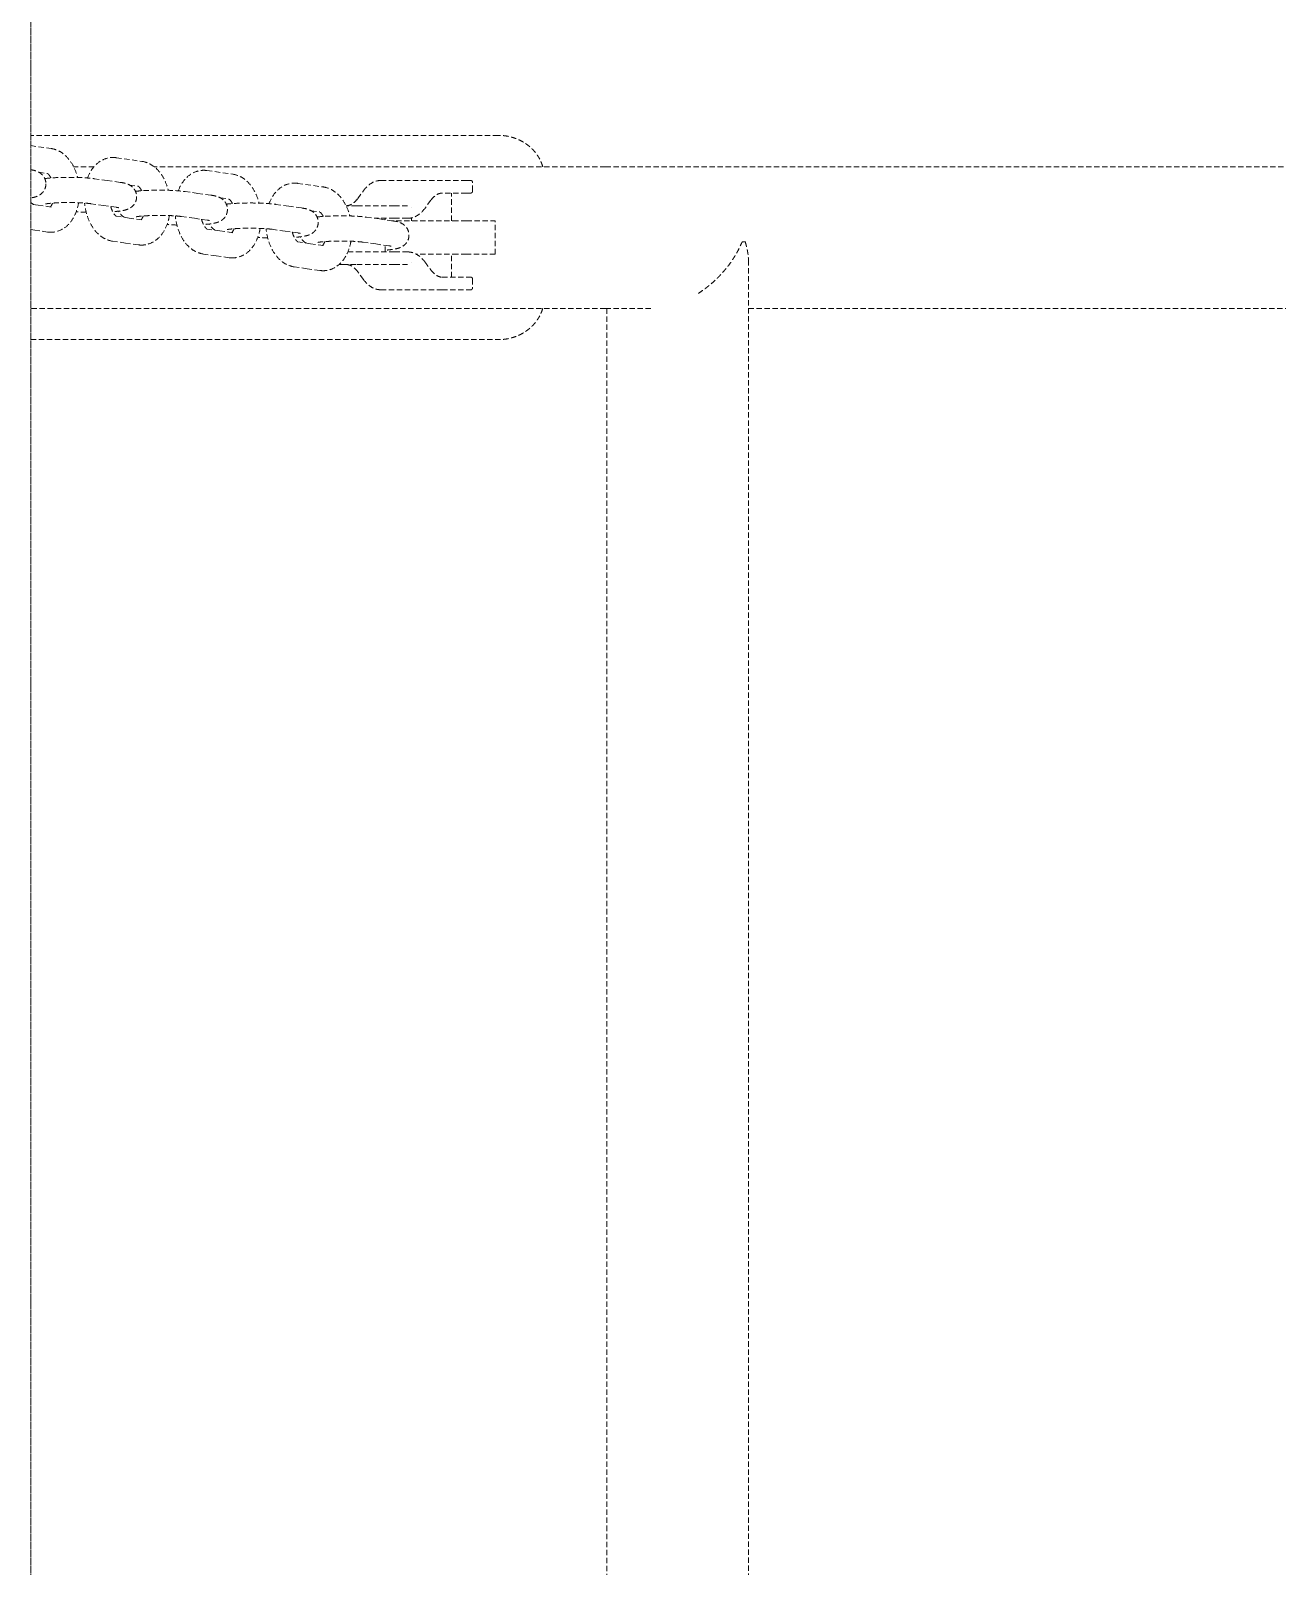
# Model space of a CAD drawing. Header units: millimetres. Extents: x -4151 to 3726, y -2931 to 1353.
# Drawn here: x 155.7 to 452.2, y -227.9 to 137.4 of the extents above; entities that cross this region are included whole.
import ezdxf

# ---------------------------------------------------------------- set-up
doc = ezdxf.new("R2010")
doc.units = ezdxf.units.MM
doc.linetypes.add('HIDDEN', pattern=[1.905, 1.27, -0.635])
doc.layers.add('DIKOM_ОБЪЕКТ', color=7, linetype='Continuous')

msp = doc.modelspace()

# ---------------------------------------------------------------- linework, layer by layer
at = {"layer": 'DIKOM_ОБЪЕКТ', "color": 7, "linetype": 'HIDDEN', "lineweight": 15}
for p, q in [((155.68, -1107.751), (155.68, 816.142)), ((155.68, 816.142), (155.68, -1169.469))]:
    msp.add_line(p, q, dxfattribs=at)
at = {"layer": 'DIKOM_ОБЪЕКТ', "color": 7, "linetype": 'HIDDEN', "lineweight": 15, "extrusion": (1, -3.44509e-16, -2.22045e-16)}
for p, q in [((155.68, 110.049), (160.54, 109.362)), ((176.005, 107.178), (182.132, 106.312)), ((157.639, 103.713), (159.701, 103.421)), ((170.744, 105.045), (165.871, 105.045)), ((292.428, 105.045), (185.035, 105.045)), ((197.597, 104.128), (203.724, 103.262)), ((292.428, 105.045), (637.9, 105.045)), ((173.87, 101.748), (170.806, 102.181)), ((176.933, 101.315), (173.87, 101.748)), ((179.231, 100.662), (181.293, 100.371)), ((195.462, 98.698), (192.398, 99.13)), ((198.525, 98.265), (195.462, 98.698)), ((219.189, 101.077), (225.316, 100.212)), ((233.478, 97.481), (234.84, 99.322)), ((255.808, 92.195), (255.808, 98.761)), ((260.774, 99.261), (260.774, 101.261)), ((157.476, 95.872), (155.68, 96.126)), ((160.54, 95.439), (157.476, 95.872)), ((173.03, 95.807), (169.967, 96.24)), ((176.094, 95.374), (173.03, 95.807)), ((200.823, 97.612), (202.885, 97.321)), ((217.054, 95.648), (213.991, 96.08)), ((220.117, 95.215), (217.054, 95.648)), ((246.245, 95.302), (246.245, 95.302)), ((250.86, 97.04), (249.498, 95.199)), ((179.068, 92.822), (176.048, 93.248)), ((182.132, 92.389), (179.068, 92.822)), ((194.623, 92.757), (191.559, 93.189)), ((197.686, 92.324), (194.623, 92.757)), ((222.415, 94.562), (224.477, 94.271)), ((238.646, 92.597), (235.583, 93.03)), ((241.709, 92.165), (238.646, 92.597)), ((239.983, 92.409), (239.983, 92.761)), ((246.245, 92.195), (246.245, 92.857)), ((266.178, 84.195), (266.178, 92.195)), ((156.637, 89.931), (155.68, 90.066)), ((159.701, 89.498), (156.637, 89.931)), ((200.661, 89.772), (197.64, 90.198)), ((203.724, 89.339), (200.661, 89.772)), ((216.215, 89.707), (213.151, 90.139)), ((219.278, 89.274), (216.215, 89.707)), ((178.229, 86.881), (175.166, 87.313)), ((181.293, 86.448), (178.229, 86.881)), ((199.821, 83.831), (196.758, 84.263)), ((222.253, 86.721), (219.232, 87.148)), ((225.316, 86.289), (222.253, 86.721)), ((237.807, 86.656), (234.743, 87.089)), ((240.87, 86.224), (237.807, 86.656)), ((239.983, 84.761), (239.983, 86.349)), ((255.808, 78.761), (255.808, 84.195)), ((202.885, 83.398), (199.821, 83.831)), ((221.413, 80.78), (218.35, 81.213)), ((224.477, 80.348), (221.413, 80.78)), ((246.245, 82.22), (246.245, 82.22)), ((234.84, 78.199), (233.478, 80.04)), ((260.774, 78.261), (260.774, 76.261)), ((292.428, 71.345), (155.68, 71.345)), ((292.428, 71.345), (303.551, 71.345)), ((326.446, 71.345), (637.9, 71.345))]:
    msp.add_line(p, q, dxfattribs=at)
at = {"layer": 'DIKOM_ОБЪЕКТ', "color": 7, "linetype": 'HIDDEN', "lineweight": 15}
for points, weights in [([(266.883, 112.495), (249.8, 112.495), (209.35, 112.495), (155.68, 112.495)], [0.94442852916, 0.846283605446, 0.831827776646, 0.901061042759]), ([(257.21, 92.195), (252.488, 92.195), (247.014, 92.195), (241.492, 92.195)], [1, 0.905010043138, 0.853296846826, 0.844860411063]), ([(259.375, 92.195), (258.726, 92.195), (258, 92.195), (257.21, 92.195)], [1, 0.994004600179, 0.994004600179, 1]), ([(155.68, 63.895), (209.35, 63.895), (249.8, 63.895), (266.883, 63.895)], [0.901061042756, 0.831827776647, 0.846283605448, 0.94442852916])]:
    msp.add_rational_spline(points, weights, degree=3, dxfattribs=at)
for points, knots in [([(277.49, 105.045), (277.443, 105.208), (277.392, 105.371), (277.279, 105.696), (277.217, 105.858), (277.118, 106.1), (277.067, 106.22), (277.013, 106.34), (276.976, 106.42), (276.957, 106.461), (276.795, 106.8), (276.633, 107.099), (276.364, 107.539), (276.269, 107.684), (276.121, 107.9), (276.045, 108.007), (275.954, 108.131), (275.914, 108.183), (275.888, 108.218), (275.873, 108.237), (275.66, 108.515), (275.442, 108.772), (275.088, 109.147), (274.966, 109.271), (274.777, 109.453), (274.68, 109.543), (274.565, 109.647), (274.515, 109.691), (274.482, 109.721), (274.463, 109.737), (274.204, 109.962), (273.942, 110.169), (273.522, 110.469), (273.378, 110.567), (273.155, 110.711), (273.042, 110.782), (272.907, 110.864), (272.839, 110.904), (272.809, 110.921), (272.79, 110.932), (272.778, 110.939), (272.504, 111.097), (272.217, 111.249), (271.752, 111.466), (271.591, 111.537), (271.343, 111.639), (271.217, 111.69), (271.066, 111.747), (270.989, 111.775), (270.957, 111.787), (270.935, 111.795), (270.922, 111.799), (270.767, 111.854), (270.612, 111.907), (270.366, 111.983), (270.239, 112.021), (270.086, 112.064), (270.007, 112.085), (269.968, 112.096), (269.951, 112.1), (269.939, 112.103), (269.931, 112.105), (269.809, 112.137), (269.666, 112.173), (269.415, 112.228), (269.326, 112.247), (269.182, 112.276), (269.108, 112.29), (269.018, 112.306), (268.978, 112.313), (268.952, 112.318), (268.94, 112.32), (268.688, 112.363), (268.485, 112.391), (268.231, 112.421), (268.155, 112.429), (268.054, 112.439), (268.006, 112.444), (267.956, 112.448), (267.933, 112.45), (267.921, 112.451), (267.917, 112.451), (267.913, 112.452), (267.913, 112.452), (267.525, 112.485), (267.183, 112.495), (266.883, 112.495)], [0.15656836, 0.15656836, 0.15656836, 0.15656836, 0.1875, 0.1875, 0.21875, 0.21875, 0.234375, 0.2421875, 0.2421875, 0.25, 0.25, 0.3125, 0.3125, 0.34375, 0.34375, 0.359375, 0.3671875, 0.37109375, 0.37109375, 0.375, 0.375, 0.4375, 0.4375, 0.46875, 0.46875, 0.484375, 0.4921875, 0.49609375, 0.49609375, 0.5, 0.5, 0.5625, 0.5625, 0.59375, 0.59375, 0.609375, 0.6171875, 0.62109375, 0.62304688, 0.62304688, 0.625, 0.625, 0.6875, 0.6875, 0.71875, 0.71875, 0.734375, 0.7421875, 0.74609375, 0.74804688, 0.74804688, 0.75, 0.75, 0.78125, 0.78125, 0.796875, 0.8046875, 0.80859375, 0.81054688, 0.81152344, 0.81152344, 0.8125, 0.8125, 0.84375, 0.84375, 0.859375, 0.859375, 0.8671875, 0.87109375, 0.87304688, 0.87304688, 0.875, 0.875, 0.90625, 0.90625, 0.921875, 0.921875, 0.9296875, 0.93359375, 0.93554688, 0.93652344, 0.93701172, 0.93701172, 0.9375, 0.9375, 1, 1, 1, 1]), ([(160.54, 109.362), (161.238, 109.264), (161.922, 109.028), (163.184, 108.338), (163.773, 107.87), (164.849, 106.737), (165.337, 106.046), (166.171, 104.496), (166.517, 103.615), (166.79, 102.623), (166.809, 102.55), (166.828, 102.475)], [0, 0, 0, 0, 2.4801856, 2.4801856, 5.0459819, 5.0459819, 7.8173407, 7.8173407, 10.7323747, 10.7323747, 10.9655796, 10.9655796, 10.9655796, 10.9655796]), ([(169.193, 102.351), (169.507, 103.19), (169.919, 103.972), (170.935, 105.329), (171.553, 105.92), (172.916, 106.774), (173.669, 107.06), (174.564, 107.192), (174.689, 107.206), (174.814, 107.216)], [19.3924898, 19.3924898, 19.3924898, 19.3924898, 22.2997922, 22.2997922, 25.2116654, 25.2116654, 27.9506419, 27.9506419, 28.3932659, 28.3932659, 28.3932659, 28.3932659]), ([(182.132, 106.312), (182.83, 106.214), (183.514, 105.978), (184.776, 105.287), (185.365, 104.82), (186.441, 103.686), (186.929, 102.996), (187.763, 101.446), (188.109, 100.565), (188.382, 99.573), (188.401, 99.499), (188.42, 99.425)], [0, 0, 0, 0, 2.4801856, 2.4801856, 5.0459819, 5.0459819, 7.8173407, 7.8173407, 10.7323747, 10.7323747, 10.9655796, 10.9655796, 10.9655796, 10.9655796]), ([(155.68, 104.315), (156.177, 104.238), (156.614, 104.146), (157.371, 103.859), (157.673, 103.716), (158.242, 103.307), (158.508, 103.051), (158.901, 102.498), (159.047, 102.209), (159.243, 101.603), (159.294, 101.279), (159.294, 100.96)], [0.5266342, 0.5266342, 0.5266342, 0.5266342, 2.9162246, 2.9162246, 4.2179582, 4.2179582, 5.3812842, 5.3812842, 6.3688412, 6.3688412, 7.3551184, 7.3551184, 7.3551184, 7.3551184]), ([(159.024, 102.222), (159.704, 102.307), (160.503, 102.373), (162.169, 102.463), (163.043, 102.491), (164.756, 102.512), (165.616, 102.506), (167.242, 102.466), (168.029, 102.432), (169.511, 102.332), (170.209, 102.265), (170.806, 102.181)], [7.8137607, 7.8137607, 7.8137607, 7.8137607, 10.7215328, 10.7215328, 13.3759604, 13.3759604, 15.8906283, 15.8906283, 18.3751961, 18.3751961, 21.0705402, 21.0705402, 21.0705402, 21.0705402]), ([(160.503, 102.365), (160.435, 102.497), (160.365, 102.619), (160.148, 102.959), (160.001, 103.136), (159.779, 103.352), (159.699, 103.404), (159.662, 103.425), (159.66, 103.426), (159.658, 103.428)], [11.3941892, 11.3941892, 11.3941892, 11.3941892, 11.9736935, 11.9736935, 13.2025441, 13.2025441, 14.3403717, 14.3403717, 14.4247139, 14.4247139, 14.4247139, 14.4247139]), ([(190.785, 99.301), (191.099, 100.14), (191.511, 100.922), (192.527, 102.279), (193.146, 102.87), (194.508, 103.723), (195.261, 104.01), (196.156, 104.142), (196.281, 104.156), (196.406, 104.166)], [19.3924898, 19.3924898, 19.3924898, 19.3924898, 22.2997922, 22.2997922, 25.2116654, 25.2116654, 27.9506419, 27.9506419, 28.3932659, 28.3932659, 28.3932659, 28.3932659]), ([(203.724, 103.262), (204.422, 103.164), (205.106, 102.928), (206.368, 102.237), (206.957, 101.77), (208.033, 100.636), (208.521, 99.945), (209.355, 98.396), (209.701, 97.515), (209.974, 96.523), (209.993, 96.449), (210.013, 96.375)], [0, 0, 0, 0, 2.4801856, 2.4801856, 5.0459819, 5.0459819, 7.8173407, 7.8173407, 10.7323747, 10.7323747, 10.9655796, 10.9655796, 10.9655796, 10.9655796]), ([(159.294, 100.96), (159.294, 100.618), (159.236, 100.272), (159.014, 99.631), (158.847, 99.327), (158.445, 98.806), (158.204, 98.583), (157.733, 98.247), (157.501, 98.126), (157.06, 97.935), (156.847, 97.866), (156.328, 97.723), (156.017, 97.659), (155.68, 97.605)], [0, 0, 0, 0, 1.0528055, 1.0528055, 2.1057908, 2.1057908, 3.1539721, 3.1539721, 4.1462477, 4.1462477, 5.2247031, 5.2247031, 6.8341168, 6.8341168, 6.8341168, 6.8341168]), ([(176.933, 101.315), (177.58, 101.224), (178.098, 101.136), (178.963, 100.809), (179.265, 100.666), (179.834, 100.257), (180.1, 100), (180.493, 99.448), (180.64, 99.159), (180.835, 98.553), (180.886, 98.229), (180.886, 97.909)], [0, 0, 0, 0, 2.9162246, 2.9162246, 4.2179582, 4.2179582, 5.3812842, 5.3812842, 6.3688412, 6.3688412, 7.3551184, 7.3551184, 7.3551184, 7.3551184]), ([(180.616, 99.172), (181.296, 99.257), (182.095, 99.323), (183.761, 99.413), (184.635, 99.441), (186.348, 99.461), (187.208, 99.456), (188.834, 99.416), (189.621, 99.382), (191.103, 99.282), (191.801, 99.215), (192.398, 99.13)], [7.8137607, 7.8137607, 7.8137607, 7.8137607, 10.7215328, 10.7215328, 13.3759604, 13.3759604, 15.8906283, 15.8906283, 18.3751961, 18.3751961, 21.0705402, 21.0705402, 21.0705402, 21.0705402]), ([(182.095, 99.314), (182.027, 99.447), (181.957, 99.569), (181.74, 99.909), (181.593, 100.085), (181.371, 100.302), (181.291, 100.354), (181.254, 100.375), (181.252, 100.376), (181.25, 100.377)], [11.3941892, 11.3941892, 11.3941892, 11.3941892, 11.9736935, 11.9736935, 13.2025441, 13.2025441, 14.3403717, 14.3403717, 14.4247139, 14.4247139, 14.4247139, 14.4247139]), ([(212.378, 96.251), (212.691, 97.09), (213.103, 97.871), (214.119, 99.229), (214.738, 99.82), (216.1, 100.673), (216.853, 100.96), (217.748, 101.092), (217.873, 101.106), (217.998, 101.116)], [19.3924898, 19.3924898, 19.3924898, 19.3924898, 22.2997922, 22.2997922, 25.2116654, 25.2116654, 27.9506419, 27.9506419, 28.3932659, 28.3932659, 28.3932659, 28.3932659]), ([(225.316, 100.212), (226.014, 100.113), (226.698, 99.878), (227.96, 99.187), (228.549, 98.72), (229.625, 97.586), (230.113, 96.895), (230.947, 95.346), (231.293, 94.465), (231.566, 93.473), (231.586, 93.399), (231.605, 93.325)], [0, 0, 0, 0, 2.4801856, 2.4801856, 5.0459819, 5.0459819, 7.8173407, 7.8173407, 10.7323747, 10.7323747, 10.9655796, 10.9655796, 10.9655796, 10.9655796]), ([(234.84, 99.322), (235.306, 99.951), (235.819, 100.474), (236.913, 101.268), (237.499, 101.542), (238.407, 101.73), (238.689, 101.761), (239, 101.761)], [0, 0, 0, 0, 3.238531, 3.238531, 6.5120521, 6.5120521, 7.9066478, 7.9066478, 7.9066478, 7.9066478]), ([(253.538, 98.761), (253.538, 98.761), (253.538, 98.761), (253.537, 98.761), (253.537, 98.761), (253.535, 98.761), (253.534, 98.761), (253.529, 98.761), (253.526, 98.761), (253.511, 98.76), (253.5, 98.76), (253.452, 98.759), (253.414, 98.756), (253.253, 98.742), (253.116, 98.717), (252.596, 98.572), (252.182, 98.356), (251.468, 97.771), (251.153, 97.436), (250.86, 97.04)], [0, 0, 0, 0, 0.0013282, 0.0013282, 0.0053129, 0.0053129, 0.017267, 0.017267, 0.0531296, 0.0531296, 0.160723, 0.160723, 0.4836097, 0.4836097, 1.4536242, 1.4536242, 4.0350586, 4.0350586, 6.1501616, 6.1501616, 6.1501616, 6.1501616]), ([(260.273, 101.761), (260.273, 101.761), (260.248, 101.761), (260.07, 101.761), (259.773, 101.761), (259.332, 101.761)], [0.65329471, 0.65329471, 0.65329471, 0.65329471, 0.75, 0.75, 1, 1, 1, 1]), ([(260.261, 98.761), (260.249, 98.761), (260.228, 98.761), (260.134, 98.761), (260.028, 98.761), (259.737, 98.761), (259.553, 98.761), (259.332, 98.761)], [0.6918928, 0.6918928, 0.6918928, 0.6918928, 0.75, 0.75, 0.875, 0.875, 1, 1, 1, 1]), ([(260.273, 101.761), (260.304, 101.761), (260.335, 101.76), (260.411, 101.754), (260.456, 101.748), (260.531, 101.727), (260.562, 101.716), (260.624, 101.682), (260.655, 101.657), (260.708, 101.593), (260.728, 101.552), (260.767, 101.431), (260.773, 101.345), (260.773, 101.261)], [0, 0, 0, 0, 0.09260343, 0.09260343, 0.22828386, 0.22828386, 0.32525275, 0.32525275, 0.44062815, 0.44062815, 0.57295062, 0.57295062, 0.82491696, 0.82491696, 0.82491696, 0.82491696]), ([(260.773, 99.261), (260.773, 99.18), (260.768, 99.099), (260.732, 98.978), (260.712, 98.935), (260.659, 98.868), (260.627, 98.841), (260.565, 98.807), (260.534, 98.795), (260.46, 98.774), (260.416, 98.768), (260.339, 98.762), (260.306, 98.761), (260.273, 98.761)], [0, 0, 0, 0, 0.24038268, 0.24038268, 0.37737435, 0.37737435, 0.49684976, 0.49684976, 0.59324469, 0.59324469, 0.72705771, 0.72705771, 0.82498011, 0.82498011, 0.82498011, 0.82498011]), ([(156.415, 96.022), (156.305, 96.084), (156.192, 96.154), (155.944, 96.332), (155.808, 96.447), (155.68, 96.575)], [3.7332587, 3.7332587, 3.7332587, 3.7332587, 4.2179582, 4.2179582, 4.8092528, 4.8092528, 4.8092528, 4.8092528]), ([(169.967, 96.24), (169.705, 96.277), (169.369, 96.314), (168.567, 96.385), (168.079, 96.417), (166.975, 96.471), (166.336, 96.49), (165.013, 96.51), (164.311, 96.509), (162.956, 96.485), (162.286, 96.461), (161.087, 96.395), (160.538, 96.353), (159.888, 96.284), (159.702, 96.261), (159.403, 96.218), (159.282, 96.198), (159.114, 96.167), (159.057, 96.154), (159.017, 96.144), (159.01, 96.142), (159.01, 96.142)], [0, 0, 0, 0, 1.5492418, 1.5492418, 3.2829046, 3.2829046, 5.2427362, 5.2427362, 7.2947144, 7.2947144, 9.3710418, 9.3710418, 11.4143633, 11.4143633, 12.3573523, 12.3573523, 13.1961603, 13.1961603, 13.8975251, 13.8975251, 14.2080886, 14.2080886, 14.2080886, 14.2080886]), ([(160.343, 95.467), (160.37, 95.493), (160.402, 95.529), (160.529, 95.687), (160.645, 95.866), (160.795, 96.185), (160.835, 96.277), (160.873, 96.375)], [2.539784, 2.539784, 2.539784, 2.539784, 3.0423176, 3.0423176, 4.2635576, 4.2635576, 4.7033295, 4.7033295, 4.7033295, 4.7033295]), ([(167.084, 96.463), (166.955, 95.721), (166.764, 95.001), (166.2, 93.488), (165.787, 92.705), (164.77, 91.347), (164.152, 90.756), (162.79, 89.902), (162.036, 89.616), (161.142, 89.484), (161.017, 89.47), (160.891, 89.46)], [17.0602578, 17.0602578, 17.0602578, 17.0602578, 19.3874909, 19.3874909, 22.2997922, 22.2997922, 25.2116654, 25.2116654, 27.9506419, 27.9506419, 28.3932659, 28.3932659, 28.3932659, 28.3932659]), ([(175.166, 87.313), (174.468, 87.412), (173.784, 87.648), (172.522, 88.338), (171.933, 88.806), (170.857, 89.939), (170.369, 90.63), (169.535, 92.179), (169.188, 93.061), (168.723, 94.754), (168.574, 95.569), (168.493, 96.387)], [0, 0, 0, 0, 2.4801856, 2.4801856, 5.0459819, 5.0459819, 7.8173407, 7.8173407, 10.7323747, 10.7323747, 13.1925609, 13.1925609, 13.1925609, 13.1925609]), ([(174.722, 95.568), (174.789, 95.323), (174.867, 95.089), (175.09, 94.516), (175.252, 94.197), (175.557, 93.717), (175.705, 93.54), (175.927, 93.323), (176.006, 93.272), (176.056, 93.244), (176.063, 93.241), (176.063, 93.241)], [9.8433542, 9.8433542, 9.8433542, 9.8433542, 10.6464197, 10.6464197, 11.9736935, 11.9736935, 13.2025441, 13.2025441, 14.3403717, 14.3403717, 14.8209524, 14.8209524, 14.8209524, 14.8209524]), ([(180.886, 97.909), (180.886, 97.568), (180.828, 97.222), (180.606, 96.581), (180.439, 96.277), (180.037, 95.756), (179.796, 95.533), (179.325, 95.197), (179.093, 95.076), (178.652, 94.885), (178.439, 94.816), (177.798, 94.639), (177.364, 94.563), (176.37, 94.426), (175.809, 94.37), (175.196, 94.324)], [0, 0, 0, 0, 1.0528055, 1.0528055, 2.1057908, 2.1057908, 3.1539721, 3.1539721, 4.1462477, 4.1462477, 5.2247031, 5.2247031, 7.4660894, 7.4660894, 9.6585107, 9.6585107, 9.6585107, 9.6585107]), ([(176.636, 95.276), (176.636, 95.276), (176.624, 95.28), (176.56, 95.295), (176.482, 95.311), (176.301, 95.343), (176.203, 95.359), (176.094, 95.374)], [4.4712998, 4.4712998, 4.4712998, 4.4712998, 4.891662, 4.891662, 5.6901649, 5.6901649, 6.338494, 6.338494, 6.338494, 6.338494]), ([(198.525, 98.265), (199.172, 98.174), (199.69, 98.086), (200.555, 97.759), (200.857, 97.616), (201.426, 97.207), (201.692, 96.95), (202.085, 96.398), (202.232, 96.109), (202.427, 95.503), (202.478, 95.179), (202.478, 94.859)], [0, 0, 0, 0, 2.9162246, 2.9162246, 4.2179582, 4.2179582, 5.3812842, 5.3812842, 6.3688412, 6.3688412, 7.3551184, 7.3551184, 7.3551184, 7.3551184]), ([(202.208, 96.122), (202.888, 96.206), (203.687, 96.272), (205.353, 96.363), (206.227, 96.391), (207.94, 96.411), (208.8, 96.406), (210.426, 96.366), (211.213, 96.331), (212.695, 96.232), (213.393, 96.165), (213.991, 96.08)], [7.8137607, 7.8137607, 7.8137607, 7.8137607, 10.7215328, 10.7215328, 13.3759604, 13.3759604, 15.8906283, 15.8906283, 18.3751961, 18.3751961, 21.0705402, 21.0705402, 21.0705402, 21.0705402]), ([(203.687, 96.264), (203.619, 96.397), (203.549, 96.519), (203.333, 96.859), (203.185, 97.035), (202.963, 97.252), (202.883, 97.304), (202.846, 97.325), (202.844, 97.326), (202.842, 97.327)], [11.3941892, 11.3941892, 11.3941892, 11.3941892, 11.9736935, 11.9736935, 13.2025441, 13.2025441, 14.3403717, 14.3403717, 14.4247139, 14.4247139, 14.4247139, 14.4247139]), ([(220.117, 95.215), (220.764, 95.124), (221.282, 95.036), (222.147, 94.709), (222.449, 94.566), (223.018, 94.157), (223.284, 93.9), (223.677, 93.348), (223.824, 93.059), (224.019, 92.453), (224.071, 92.129), (224.071, 91.809)], [0, 0, 0, 0, 2.9162246, 2.9162246, 4.2179582, 4.2179582, 5.3812842, 5.3812842, 6.3688412, 6.3688412, 7.3551184, 7.3551184, 7.3551184, 7.3551184]), ([(230.8, 95.761), (230.8, 95.761), (230.8, 95.761), (230.801, 95.761), (230.801, 95.761), (230.803, 95.761), (230.804, 95.761), (230.808, 95.761), (230.812, 95.761), (230.827, 95.761), (230.838, 95.761), (230.885, 95.762), (230.924, 95.765), (231.085, 95.78), (231.222, 95.804), (231.742, 95.949), (232.155, 96.165), (232.87, 96.75), (233.185, 97.085), (233.478, 97.481)], [0, 0, 0, 0, 0.0013282, 0.0013282, 0.0053129, 0.0053129, 0.017267, 0.017267, 0.0531295, 0.0531295, 0.1607229, 0.1607229, 0.4836094, 0.4836094, 1.4536232, 1.4536232, 4.0350575, 4.0350575, 6.1501616, 6.1501616, 6.1501616, 6.1501616]), ([(242.228, 95.761), (241.787, 95.761), (241.202, 95.761), (239.83, 95.761), (239.044, 95.761), (237.391, 95.761), (236.525, 95.761), (234.843, 95.761), (234.028, 95.761), (233.3, 95.761)], [0, 0, 0, 0, 0.25, 0.25, 0.5, 0.5, 0.75, 0.75, 1, 1, 1, 1]), ([(249.498, 95.199), (249.032, 94.57), (248.519, 94.047), (247.425, 93.253), (246.839, 92.979), (245.931, 92.792), (245.649, 92.761), (245.338, 92.761)], [0, 0, 0, 0, 3.238531, 3.238531, 6.5120521, 6.5120521, 7.9066478, 7.9066478, 7.9066478, 7.9066478]), ([(168.876, 94.207), (168.186, 94.228), (167.518, 94.259), (166.773, 94.309), (166.642, 94.319), (166.514, 94.328)], [16.2375585, 16.2375585, 16.2375585, 16.2375585, 18.3751961, 18.3751961, 18.8402259, 18.8402259, 18.8402259, 18.8402259]), ([(178.007, 92.972), (177.897, 93.033), (177.785, 93.104), (177.404, 93.377), (177.138, 93.634), (176.809, 94.096), (176.707, 94.275), (176.623, 94.462)], [3.7332587, 3.7332587, 3.7332587, 3.7332587, 4.2179582, 4.2179582, 5.3812842, 5.3812842, 6.0190002, 6.0190002, 6.0190002, 6.0190002]), ([(191.559, 93.189), (191.297, 93.226), (190.961, 93.264), (190.159, 93.334), (189.671, 93.367), (188.567, 93.42), (187.928, 93.44), (186.605, 93.46), (185.903, 93.459), (184.549, 93.434), (183.878, 93.411), (182.679, 93.345), (182.131, 93.303), (181.48, 93.234), (181.295, 93.211), (180.995, 93.168), (180.875, 93.148), (180.706, 93.117), (180.649, 93.104), (180.609, 93.093), (180.602, 93.092), (180.602, 93.092)], [0, 0, 0, 0, 1.5492418, 1.5492418, 3.2829046, 3.2829046, 5.2427362, 5.2427362, 7.2947144, 7.2947144, 9.3710418, 9.3710418, 11.4143633, 11.4143633, 12.3573523, 12.3573523, 13.1961603, 13.1961603, 13.8975251, 13.8975251, 14.2080886, 14.2080886, 14.2080886, 14.2080886]), ([(181.935, 92.417), (181.962, 92.443), (181.994, 92.479), (182.121, 92.637), (182.238, 92.816), (182.388, 93.134), (182.427, 93.227), (182.465, 93.325)], [2.539784, 2.539784, 2.539784, 2.539784, 3.0423176, 3.0423176, 4.2635576, 4.2635576, 4.7033295, 4.7033295, 4.7033295, 4.7033295]), ([(188.676, 93.413), (188.547, 92.671), (188.356, 91.951), (187.792, 90.438), (187.379, 89.655), (186.362, 88.297), (185.744, 87.706), (184.382, 86.852), (183.629, 86.566), (182.734, 86.434), (182.609, 86.42), (182.483, 86.41)], [17.0602578, 17.0602578, 17.0602578, 17.0602578, 19.3874909, 19.3874909, 22.2997922, 22.2997922, 25.2116654, 25.2116654, 27.9506419, 27.9506419, 28.3932659, 28.3932659, 28.3932659, 28.3932659]), ([(196.758, 84.263), (196.06, 84.362), (195.376, 84.598), (194.114, 85.288), (193.525, 85.756), (192.449, 86.889), (191.961, 87.58), (191.127, 89.129), (190.781, 90.011), (190.315, 91.704), (190.166, 92.519), (190.085, 93.337)], [0, 0, 0, 0, 2.4801856, 2.4801856, 5.0459819, 5.0459819, 7.8173407, 7.8173407, 10.7323747, 10.7323747, 13.1925609, 13.1925609, 13.1925609, 13.1925609]), ([(196.314, 92.518), (196.382, 92.273), (196.459, 92.039), (196.682, 91.465), (196.844, 91.147), (197.149, 90.667), (197.297, 90.49), (197.519, 90.273), (197.598, 90.221), (197.648, 90.194), (197.655, 90.191), (197.655, 90.191)], [9.8433542, 9.8433542, 9.8433542, 9.8433542, 10.6464197, 10.6464197, 11.9736935, 11.9736935, 13.2025441, 13.2025441, 14.3403717, 14.3403717, 14.8209524, 14.8209524, 14.8209524, 14.8209524]), ([(202.478, 94.859), (202.478, 94.518), (202.42, 94.172), (202.198, 93.53), (202.031, 93.227), (201.629, 92.706), (201.388, 92.483), (200.917, 92.147), (200.685, 92.026), (200.244, 91.835), (200.032, 91.766), (199.39, 91.589), (198.956, 91.513), (197.962, 91.376), (197.401, 91.32), (196.789, 91.274)], [0, 0, 0, 0, 1.0528055, 1.0528055, 2.1057908, 2.1057908, 3.1539721, 3.1539721, 4.1462477, 4.1462477, 5.2247031, 5.2247031, 7.4660894, 7.4660894, 9.6585107, 9.6585107, 9.6585107, 9.6585107]), ([(198.228, 92.226), (198.228, 92.226), (198.216, 92.23), (198.152, 92.245), (198.074, 92.261), (197.893, 92.293), (197.795, 92.309), (197.686, 92.324)], [4.4712998, 4.4712998, 4.4712998, 4.4712998, 4.891662, 4.891662, 5.6901649, 5.6901649, 6.338494, 6.338494, 6.338494, 6.338494]), ([(199.599, 89.922), (199.489, 89.983), (199.377, 90.054), (198.996, 90.327), (198.73, 90.584), (198.401, 91.046), (198.299, 91.225), (198.215, 91.412)], [3.7332587, 3.7332587, 3.7332587, 3.7332587, 4.2179582, 4.2179582, 5.3812842, 5.3812842, 6.0190002, 6.0190002, 6.0190002, 6.0190002]), ([(224.071, 91.809), (224.071, 91.468), (224.012, 91.122), (223.79, 90.48), (223.623, 90.177), (223.221, 89.656), (222.98, 89.433), (222.509, 89.097), (222.277, 88.975), (221.836, 88.784), (221.624, 88.716), (220.983, 88.539), (220.548, 88.462), (219.554, 88.326), (218.993, 88.269), (218.381, 88.223)], [0, 0, 0, 0, 1.0528055, 1.0528055, 2.1057908, 2.1057908, 3.1539721, 3.1539721, 4.1462477, 4.1462477, 5.2247031, 5.2247031, 7.4660894, 7.4660894, 9.6585107, 9.6585107, 9.6585107, 9.6585107]), ([(223.8, 93.071), (224.48, 93.156), (225.279, 93.222), (226.945, 93.313), (227.819, 93.341), (229.532, 93.361), (230.392, 93.356), (232.018, 93.316), (232.805, 93.281), (234.288, 93.182), (234.985, 93.115), (235.583, 93.03)], [7.8137607, 7.8137607, 7.8137607, 7.8137607, 10.7215328, 10.7215328, 13.3759604, 13.3759604, 15.8906283, 15.8906283, 18.3751961, 18.3751961, 21.0705402, 21.0705402, 21.0705402, 21.0705402]), ([(225.279, 93.214), (225.211, 93.347), (225.141, 93.469), (224.925, 93.809), (224.777, 93.985), (224.555, 94.202), (224.476, 94.254), (224.438, 94.275), (224.436, 94.276), (224.434, 94.277)], [11.3941892, 11.3941892, 11.3941892, 11.3941892, 11.9736935, 11.9736935, 13.2025441, 13.2025441, 14.3403717, 14.3403717, 14.4247139, 14.4247139, 14.4247139, 14.4247139]), ([(242.228, 92.761), (242.007, 92.761), (241.753, 92.761), (241.175, 92.761), (240.858, 92.761), (240.173, 92.761), (239.807, 92.761), (239.032, 92.761), (238.631, 92.761), (237.978, 92.761), (237.736, 92.761), (237.491, 92.761)], [0, 0, 0, 0, 0.125, 0.125, 0.25, 0.25, 0.375, 0.375, 0.5, 0.5, 0.57253544, 0.57253544, 0.57253544, 0.57253544]), ([(241.709, 92.165), (242.356, 92.073), (242.874, 91.986), (243.739, 91.659), (244.041, 91.516), (244.61, 91.107), (244.876, 90.85), (245.269, 90.298), (245.416, 90.008), (245.611, 89.402), (245.663, 89.079), (245.663, 88.759)], [0, 0, 0, 0, 2.9162246, 2.9162246, 4.2179582, 4.2179582, 5.3812842, 5.3812842, 6.3688412, 6.3688412, 7.3551184, 7.3551184, 7.3551184, 7.3551184]), ([(259.375, 92.195), (261.28, 92.195), (262.852, 92.195), (265.141, 92.195), (265.852, 92.195), (266.148, 92.195), (266.178, 92.195), (266.178, 92.195)], [3.14159265, 3.14159265, 3.14159265, 3.14159265, 3.5007384, 3.5007384, 3.85988414, 3.85988414, 3.94983595, 3.94983595, 3.94983595, 3.94983595]), ([(190.468, 91.157), (189.778, 91.178), (189.11, 91.209), (188.365, 91.259), (188.234, 91.268), (188.106, 91.278)], [16.2375585, 16.2375585, 16.2375585, 16.2375585, 18.3751961, 18.3751961, 18.8402259, 18.8402259, 18.8402259, 18.8402259]), ([(213.151, 90.139), (212.889, 90.176), (212.554, 90.214), (211.751, 90.284), (211.263, 90.317), (210.159, 90.37), (209.52, 90.39), (208.197, 90.409), (207.495, 90.408), (206.141, 90.384), (205.47, 90.361), (204.271, 90.295), (203.723, 90.252), (203.072, 90.184), (202.887, 90.161), (202.587, 90.118), (202.467, 90.098), (202.298, 90.066), (202.242, 90.053), (202.201, 90.043), (202.194, 90.041), (202.194, 90.041)], [0, 0, 0, 0, 1.5492418, 1.5492418, 3.2829046, 3.2829046, 5.2427362, 5.2427362, 7.2947144, 7.2947144, 9.3710418, 9.3710418, 11.4143633, 11.4143633, 12.3573523, 12.3573523, 13.1961603, 13.1961603, 13.8975251, 13.8975251, 14.2080886, 14.2080886, 14.2080886, 14.2080886]), ([(203.527, 89.367), (203.554, 89.393), (203.587, 89.429), (203.714, 89.587), (203.83, 89.766), (203.98, 90.084), (204.019, 90.176), (204.057, 90.275)], [2.539784, 2.539784, 2.539784, 2.539784, 3.0423176, 3.0423176, 4.2635576, 4.2635576, 4.7033295, 4.7033295, 4.7033295, 4.7033295]), ([(210.268, 90.363), (210.139, 89.621), (209.948, 88.901), (209.385, 87.388), (208.971, 86.605), (207.955, 85.247), (207.336, 84.655), (205.974, 83.802), (205.221, 83.515), (204.326, 83.384), (204.201, 83.369), (204.075, 83.36)], [17.0602578, 17.0602578, 17.0602578, 17.0602578, 19.3874909, 19.3874909, 22.2997922, 22.2997922, 25.2116654, 25.2116654, 27.9506419, 27.9506419, 28.3932659, 28.3932659, 28.3932659, 28.3932659]), ([(212.06, 88.107), (211.37, 88.128), (210.702, 88.159), (209.957, 88.209), (209.826, 88.218), (209.698, 88.228)], [16.2375585, 16.2375585, 16.2375585, 16.2375585, 18.3751961, 18.3751961, 18.8402259, 18.8402259, 18.8402259, 18.8402259]), ([(218.35, 81.213), (217.652, 81.312), (216.968, 81.547), (215.706, 82.238), (215.117, 82.705), (214.041, 83.839), (213.553, 84.53), (212.719, 86.079), (212.373, 86.96), (211.907, 88.654), (211.758, 89.468), (211.677, 90.286)], [0, 0, 0, 0, 2.4801856, 2.4801856, 5.0459819, 5.0459819, 7.8173407, 7.8173407, 10.7323747, 10.7323747, 13.1925609, 13.1925609, 13.1925609, 13.1925609]), ([(217.906, 89.468), (217.974, 89.223), (218.051, 88.989), (218.274, 88.415), (218.436, 88.097), (218.741, 87.617), (218.889, 87.44), (219.111, 87.223), (219.19, 87.171), (219.24, 87.144), (219.247, 87.141), (219.247, 87.141)], [9.8433542, 9.8433542, 9.8433542, 9.8433542, 10.6464197, 10.6464197, 11.9736935, 11.9736935, 13.2025441, 13.2025441, 14.3403717, 14.3403717, 14.8209524, 14.8209524, 14.8209524, 14.8209524]), ([(219.82, 89.176), (219.82, 89.176), (219.808, 89.179), (219.744, 89.195), (219.666, 89.211), (219.485, 89.243), (219.388, 89.258), (219.278, 89.274)], [4.4712998, 4.4712998, 4.4712998, 4.4712998, 4.891662, 4.891662, 5.6901649, 5.6901649, 6.338494, 6.338494, 6.338494, 6.338494]), ([(221.191, 86.871), (221.081, 86.933), (220.969, 87.003), (220.588, 87.277), (220.322, 87.534), (219.994, 87.996), (219.891, 88.175), (219.807, 88.362)], [3.7332587, 3.7332587, 3.7332587, 3.7332587, 4.2179582, 4.2179582, 5.3812842, 5.3812842, 6.0190002, 6.0190002, 6.0190002, 6.0190002]), ([(245.663, 88.759), (245.663, 88.417), (245.604, 88.072), (245.382, 87.43), (245.215, 87.127), (244.813, 86.606), (244.572, 86.383), (244.101, 86.047), (243.87, 85.925), (243.428, 85.734), (243.216, 85.666), (242.575, 85.489), (242.14, 85.412), (241.149, 85.276), (240.591, 85.22), (239.983, 85.174)], [0, 0, 0, 0, 1.0528055, 1.0528055, 2.1057908, 2.1057908, 3.1539721, 3.1539721, 4.1462477, 4.1462477, 5.2247031, 5.2247031, 7.4660894, 7.4660894, 9.645993, 9.645993, 9.645993, 9.645993]), ([(234.743, 87.089), (234.481, 87.126), (234.146, 87.164), (233.343, 87.234), (232.855, 87.267), (231.751, 87.32), (231.112, 87.34), (229.789, 87.359), (229.087, 87.358), (227.733, 87.334), (227.062, 87.31), (225.863, 87.245), (225.315, 87.202), (224.664, 87.133), (224.479, 87.111), (224.179, 87.068), (224.059, 87.048), (223.891, 87.016), (223.834, 87.003), (223.793, 86.993), (223.786, 86.991), (223.786, 86.991)], [0, 0, 0, 0, 1.5492418, 1.5492418, 3.2829046, 3.2829046, 5.2427362, 5.2427362, 7.2947144, 7.2947144, 9.3710418, 9.3710418, 11.4143633, 11.4143633, 12.3573523, 12.3573523, 13.1961603, 13.1961603, 13.8975251, 13.8975251, 14.2080886, 14.2080886, 14.2080886, 14.2080886]), ([(225.119, 86.317), (225.146, 86.343), (225.179, 86.379), (225.306, 86.537), (225.422, 86.716), (225.572, 87.034), (225.611, 87.126), (225.649, 87.225)], [2.539784, 2.539784, 2.539784, 2.539784, 3.0423176, 3.0423176, 4.2635576, 4.2635576, 4.7033295, 4.7033295, 4.7033295, 4.7033295]), ([(231.86, 87.312), (231.731, 86.57), (231.541, 85.851), (230.977, 84.338), (230.563, 83.555), (229.547, 82.197), (228.928, 81.605), (227.566, 80.752), (226.813, 80.465), (225.918, 80.333), (225.793, 80.319), (225.667, 80.31)], [17.0602578, 17.0602578, 17.0602578, 17.0602578, 19.3874909, 19.3874909, 22.2997922, 22.2997922, 25.2116654, 25.2116654, 27.9506419, 27.9506419, 28.3932659, 28.3932659, 28.3932659, 28.3932659]), ([(233.3, 84.761), (233.664, 84.761), (234.048, 84.761), (234.852, 84.761), (235.264, 84.761), (236.104, 84.761), (236.529, 84.761), (237.384, 84.761), (237.805, 84.761), (238.631, 84.761), (239.032, 84.761), (239.807, 84.761), (240.173, 84.761), (240.858, 84.761), (241.175, 84.761), (241.752, 84.761), (242.007, 84.761), (242.228, 84.761)], [0, 0, 0, 0, 0.125, 0.125, 0.25, 0.25, 0.375, 0.375, 0.5, 0.5, 0.625, 0.625, 0.75, 0.75, 0.875, 0.875, 1, 1, 1, 1]), ([(241.412, 86.126), (241.412, 86.126), (241.4, 86.129), (241.336, 86.145), (241.259, 86.161), (241.077, 86.193), (240.98, 86.208), (240.87, 86.224)], [4.4712998, 4.4712998, 4.4712998, 4.4712998, 4.891662, 4.891662, 5.6901649, 5.6901649, 6.338494, 6.338494, 6.338494, 6.338494]), ([(245.338, 84.761), (245.338, 84.761), (245.339, 84.761), (245.34, 84.761), (245.341, 84.761), (245.346, 84.761), (245.349, 84.761), (245.363, 84.761), (245.373, 84.76), (245.414, 84.76), (245.444, 84.759), (245.564, 84.756), (245.651, 84.75), (245.995, 84.719), (246.238, 84.673), (247.03, 84.454), (247.552, 84.186), (248.562, 83.429), (249.052, 82.924), (249.498, 82.322)], [0, 0, 0, 0, 0.001706, 0.001706, 0.0068238, 0.0068238, 0.0221775, 0.0221775, 0.0682388, 0.0682388, 0.2064293, 0.2064293, 0.6211287, 0.6211287, 1.8670068, 1.8670068, 4.8092074, 4.8092074, 7.9109955, 7.9109955, 7.9109955, 7.9109955]), ([(257.21, 84.195), (255.896, 84.195), (254.514, 84.195), (251.655, 84.195), (250.186, 84.195), (248.289, 84.195), (247.878, 84.195), (247.466, 84.195)], [4.84660233, 4.84660233, 4.84660233, 4.84660233, 5.04987593, 5.04987593, 5.25314953, 5.25314953, 5.30932456, 5.30932456, 5.30932456, 5.30932456]), ([(266.178, 84.195), (266.178, 84.195), (266.148, 84.195), (265.852, 84.195), (265.141, 84.195), (262.852, 84.195), (261.28, 84.195), (259.375, 84.195)], [3.76993234, 3.76993234, 3.76993234, 3.76993234, 3.85988414, 3.85988414, 4.21902989, 4.21902989, 4.57817563, 4.57817563, 4.57817563, 4.57817563]), ([(314.51, 74.914), (314.954, 75.2), (315.398, 75.504), (316.062, 75.99), (316.283, 76.156), (316.614, 76.413), (316.778, 76.544), (316.97, 76.699), (317.066, 76.777), (317.107, 76.811), (317.134, 76.834), (317.149, 76.846), (317.572, 77.196), (317.981, 77.554), (318.591, 78.121), (318.794, 78.315), (319.096, 78.613), (319.247, 78.764), (319.421, 78.943), (319.509, 79.033), (319.546, 79.072), (319.571, 79.098), (319.584, 79.112), (319.959, 79.504), (320.321, 79.905), (320.86, 80.537), (321.038, 80.753), (321.304, 81.084), (321.437, 81.252), (321.59, 81.451), (321.666, 81.552), (321.705, 81.602), (321.721, 81.624), (321.732, 81.638), (321.738, 81.646), (322.044, 82.053), (322.348, 82.48), (322.8, 83.159), (322.95, 83.392), (323.173, 83.751), (323.284, 83.933), (323.413, 84.15), (323.477, 84.259), (323.509, 84.314), (323.522, 84.337), (323.531, 84.353), (323.537, 84.362), (323.664, 84.584), (323.789, 84.808), (323.978, 85.159), (324.072, 85.338), (324.182, 85.554), (324.237, 85.663), (324.265, 85.718), (324.276, 85.742), (324.284, 85.758), (324.289, 85.767), (324.493, 86.18), (324.713, 86.654), (324.938, 87.195)], [-0.3125, -0.3125, -0.3125, -0.3125, -0.28125, -0.28125, -0.265625, -0.265625, -0.2578125, -0.25390625, -0.25195313, -0.25097656, -0.25097656, -0.25, -0.25, -0.21875, -0.21875, -0.203125, -0.203125, -0.1953125, -0.19140625, -0.18945313, -0.18847656, -0.18847656, -0.1875, -0.1875, -0.15625, -0.15625, -0.140625, -0.140625, -0.1328125, -0.12890625, -0.12695313, -0.12597656, -0.12548828, -0.12548828, -0.125, -0.125, -0.09375, -0.09375, -0.078125, -0.078125, -0.0703125, -0.06640625, -0.06445312, -0.06347656, -0.06298828, -0.06298828, -0.0625, -0.0625, -0.046875, -0.046875, -0.0390625, -0.03515625, -0.03320312, -0.03222656, -0.03173828, -0.03173828, -0.03125, -0.03125, 0, 0, 0, 0]), ([(325.655, 87.195), (325.729, 86.952), (325.794, 86.722), (325.879, 86.4), (325.919, 86.244), (325.961, 86.072), (325.981, 85.988), (325.99, 85.947), (325.994, 85.929), (325.997, 85.918), (325.998, 85.913), (326.053, 85.677), (326.099, 85.456), (326.161, 85.137), (326.189, 84.98), (326.219, 84.804), (326.234, 84.717), (326.241, 84.673), (326.244, 84.655), (326.245, 84.643), (326.246, 84.638), (326.391, 83.714), (326.446, 82.887), (326.446, 82.15)], [-1, -1, -1, -1, -0.875, -0.875, -0.8125, -0.78125, -0.765625, -0.7578125, -0.7539062, -0.7539062, -0.75, -0.75, -0.625, -0.625, -0.5625, -0.53125, -0.515625, -0.5078125, -0.5039062, -0.5039062, -0.5, -0.5, 0, 0, 0, 0]), ([(233.478, 80.04), (233.086, 80.569), (232.653, 80.991), (231.781, 81.567), (231.313, 81.721), (230.901, 81.758), (230.881, 81.761), (230.8, 81.761)], [0, 0, 0, 0, 2.8284863, 2.8284863, 5.66897, 5.66897, 6.1417474, 6.1417474, 6.1417474, 6.1417474]), ([(233.3, 81.761), (234.028, 81.761), (234.843, 81.761), (236.525, 81.761), (237.391, 81.761), (239.044, 81.761), (239.83, 81.761), (241.202, 81.761), (241.787, 81.761), (242.228, 81.761)], [0, 0, 0, 0, 0.25, 0.25, 0.5, 0.5, 0.75, 0.75, 1, 1, 1, 1]), ([(250.86, 80.481), (251.252, 79.952), (251.685, 79.53), (252.557, 78.954), (253.025, 78.8), (253.437, 78.763), (253.491, 78.761), (253.538, 78.761)], [0, 0, 0, 0, 2.8284862, 2.8284862, 5.66897, 5.66897, 6.1417474, 6.1417474, 6.1417474, 6.1417474]), ([(239, 75.761), (238.58, 75.761), (238.21, 75.816), (237.345, 76.059), (236.864, 76.296), (235.848, 77.018), (235.319, 77.553), (234.84, 78.199)], [0, 0, 0, 0, 1.881688, 1.881688, 4.579735, 4.579735, 7.9084556, 7.9084556, 7.9084556, 7.9084556]), ([(259.332, 78.761), (259.553, 78.761), (259.736, 78.761), (260.029, 78.761), (260.134, 78.761), (260.248, 78.761), (260.273, 78.761), (260.273, 78.761)], [0, 0, 0, 0, 0.125, 0.125, 0.25, 0.25, 0.34668825, 0.34668825, 0.34668825, 0.34668825]), ([(260.273, 78.761), (260.304, 78.761), (260.335, 78.76), (260.411, 78.754), (260.456, 78.748), (260.531, 78.727), (260.562, 78.716), (260.624, 78.682), (260.655, 78.657), (260.708, 78.593), (260.728, 78.552), (260.767, 78.431), (260.773, 78.345), (260.773, 78.261)], [0, 0, 0, 0, 0.09260343, 0.09260343, 0.22828386, 0.22828386, 0.32525275, 0.32525275, 0.44062815, 0.44062815, 0.57295062, 0.57295062, 0.82491696, 0.82491696, 0.82491696, 0.82491696]), ([(259.332, 75.761), (259.773, 75.761), (260.07, 75.761), (260.248, 75.761), (260.273, 75.761), (260.273, 75.761)], [0, 0, 0, 0, 0.25, 0.25, 0.34670529, 0.34670529, 0.34670529, 0.34670529]), ([(260.773, 76.261), (260.773, 76.18), (260.768, 76.099), (260.732, 75.978), (260.712, 75.935), (260.659, 75.868), (260.627, 75.841), (260.565, 75.807), (260.534, 75.795), (260.46, 75.774), (260.416, 75.768), (260.339, 75.762), (260.306, 75.761), (260.273, 75.761)], [0, 0, 0, 0, 0.24038268, 0.24038268, 0.37737435, 0.37737435, 0.49684976, 0.49684976, 0.59324469, 0.59324469, 0.72705771, 0.72705771, 0.82498011, 0.82498011, 0.82498011, 0.82498011]), ([(277.49, 71.345), (277.443, 71.183), (277.392, 71.02), (277.279, 70.695), (277.217, 70.533), (277.118, 70.291), (277.067, 70.17), (277.013, 70.051), (276.976, 69.971), (276.957, 69.929), (276.795, 69.59), (276.633, 69.292), (276.364, 68.852), (276.269, 68.707), (276.121, 68.491), (276.045, 68.384), (275.954, 68.26), (275.914, 68.207), (275.888, 68.172), (275.873, 68.154), (275.66, 67.876), (275.442, 67.619), (275.088, 67.244), (274.966, 67.12), (274.777, 66.938), (274.68, 66.848), (274.565, 66.744), (274.515, 66.7), (274.482, 66.67), (274.463, 66.654), (274.204, 66.429), (273.942, 66.222), (273.522, 65.922), (273.378, 65.823), (273.155, 65.68), (273.042, 65.609), (272.907, 65.527), (272.839, 65.487), (272.809, 65.47), (272.79, 65.458), (272.778, 65.452), (272.505, 65.294), (272.217, 65.142), (271.752, 64.925), (271.592, 64.854), (271.343, 64.752), (271.217, 64.701), (271.066, 64.644), (270.99, 64.616), (270.957, 64.604), (270.935, 64.596), (270.922, 64.592), (270.768, 64.536), (270.613, 64.484), (270.367, 64.408), (270.24, 64.37), (270.086, 64.327), (270.007, 64.305), (269.968, 64.295), (269.951, 64.29), (269.939, 64.287), (269.931, 64.285), (269.812, 64.254), (269.671, 64.219), (269.42, 64.163), (269.33, 64.144), (269.185, 64.116), (269.11, 64.101), (269.032, 64.087), (268.979, 64.078), (268.954, 64.073), (268.693, 64.029), (268.493, 64.001), (268.239, 63.971), (268.162, 63.963), (268.059, 63.952), (268.01, 63.948), (267.959, 63.943), (267.934, 63.941), (267.922, 63.94), (267.917, 63.939), (267.913, 63.939), (267.913, 63.939), (267.526, 63.906), (267.184, 63.895), (266.883, 63.895)], [0.15657151, 0.15657151, 0.15657151, 0.15657151, 0.1875, 0.1875, 0.21875, 0.21875, 0.234375, 0.2421875, 0.2421875, 0.25, 0.25, 0.3125, 0.3125, 0.34375, 0.34375, 0.359375, 0.3671875, 0.37109375, 0.37109375, 0.375, 0.375, 0.4375, 0.4375, 0.46875, 0.46875, 0.484375, 0.4921875, 0.49609375, 0.49609375, 0.5, 0.5, 0.5625, 0.5625, 0.59375, 0.59375, 0.609375, 0.6171875, 0.62109375, 0.62304688, 0.62304688, 0.625, 0.625, 0.6875, 0.6875, 0.71875, 0.71875, 0.734375, 0.7421875, 0.74609375, 0.74804688, 0.74804688, 0.75, 0.75, 0.78125, 0.78125, 0.796875, 0.8046875, 0.80859375, 0.81054688, 0.81152344, 0.81152344, 0.8125, 0.8125, 0.84375, 0.84375, 0.859375, 0.859375, 0.8671875, 0.87109375, 0.87109375, 0.875, 0.875, 0.90625, 0.90625, 0.921875, 0.921875, 0.9296875, 0.93359375, 0.93554688, 0.93652344, 0.93701172, 0.93701172, 0.9375, 0.9375, 1, 1, 1, 1])]:
    msp.add_open_spline(points, degree=3, knots=knots, dxfattribs=at)
for points, degree in [([(174.814, 107.216), (175.211, 107.246), (175.612, 107.233), (176.005, 107.178)], 3), ([(196.406, 104.166), (196.803, 104.196), (197.204, 104.183), (197.597, 104.128)], 3), ([(217.998, 101.116), (218.395, 101.146), (218.796, 101.133), (219.189, 101.077)], 3), ([(239, 101.761), (253.538, 101.761)], 1), ([(259.332, 101.761), (257.401, 101.761), (255.47, 101.761), (253.538, 101.761)], 3), ([(259.332, 98.761), (253.538, 98.761)], 1), ([(260.273, 98.761), (260.273, 98.761), (260.273, 98.761), (260.273, 98.761)], 3), ([(233.3, 95.761), (232.438, 95.761), (231.576, 95.761), (230.714, 95.761)], 3), ([(245.338, 95.761), (244.301, 95.761), (243.265, 95.761), (242.228, 95.761)], 3), ([(245.338, 92.761), (242.228, 92.761)], 1), ([(160.891, 89.46), (160.495, 89.429), (160.094, 89.443), (159.701, 89.498)], 3), ([(182.483, 86.41), (182.087, 86.379), (181.686, 86.392), (181.293, 86.448)], 3), ([(231.124, 84.761), (233.3, 84.761)], 1), ([(242.228, 84.761), (245.338, 84.761)], 1), ([(259.375, 84.195), (258.727, 84.195), (257.999, 84.195), (257.21, 84.195)], 3), ([(324.938, 87.195), (325.214, 87.195), (325.453, 87.195), (325.655, 87.195)], 3), ([(204.075, 83.36), (203.679, 83.329), (203.278, 83.342), (202.885, 83.398)], 3), ([(229.025, 81.761), (229.293, 81.761), (229.579, 81.761), (229.88, 81.761)], 3), ([(229.88, 81.761), (231.02, 81.761), (232.16, 81.761), (233.3, 81.761)], 3), ([(242.228, 81.761), (243.265, 81.761), (244.301, 81.761), (245.338, 81.761)], 3), ([(249.498, 82.322), (249.952, 81.708), (250.406, 81.095), (250.86, 80.481)], 3), ([(326.446, -373.759), (326.446, 82.15)], 1), ([(225.667, 80.31), (225.271, 80.279), (224.87, 80.292), (224.477, 80.348)], 3), ([(253.538, 78.761), (259.332, 78.761)], 1), ([(253.538, 75.761), (239, 75.761)], 1), ([(253.538, 75.761), (255.47, 75.761), (257.401, 75.761), (259.332, 75.761)], 3), ([(292.746, 71.345), (292.746, -362.955)], 1)]:
    msp.add_open_spline(points, degree=degree, dxfattribs=at)

doc.saveas('drawing.dxf')
